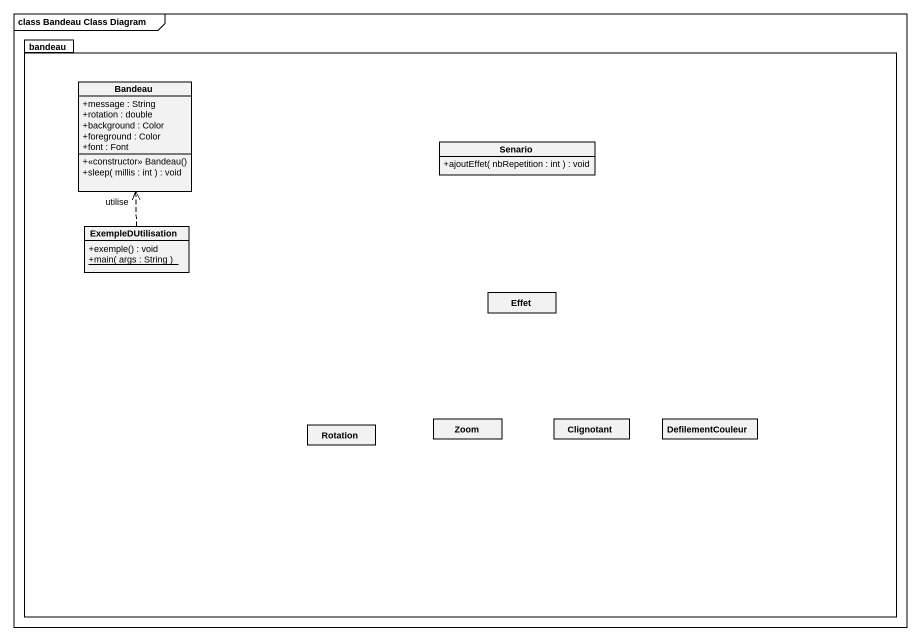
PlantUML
@startuml
mainframe class Bandeau Class Diagram
hide circle
hide empty members
skinparam classAttributeIconSize 0
package bandeau {
  class Bandeau {
    +message : String
    +rotation : double
    +background : Color
    +foreground : Color
    +font : Font
    +<<constructor>> Bandeau()
    +sleep( millis : int ) : void
  }
  class Senario {
    +ajoutEffet( nbRepetition : int ) : void
  }
  class ExempleDUtilisation {
    +exemple() : void
    {static} +main( args : String )
  }
  class Effet
  class Rotation
  class Zoom
  class Clignotant
  class DefilementCouleur
}
ExempleDUtilisation .up.> Bandeau : utilise
@enduml
